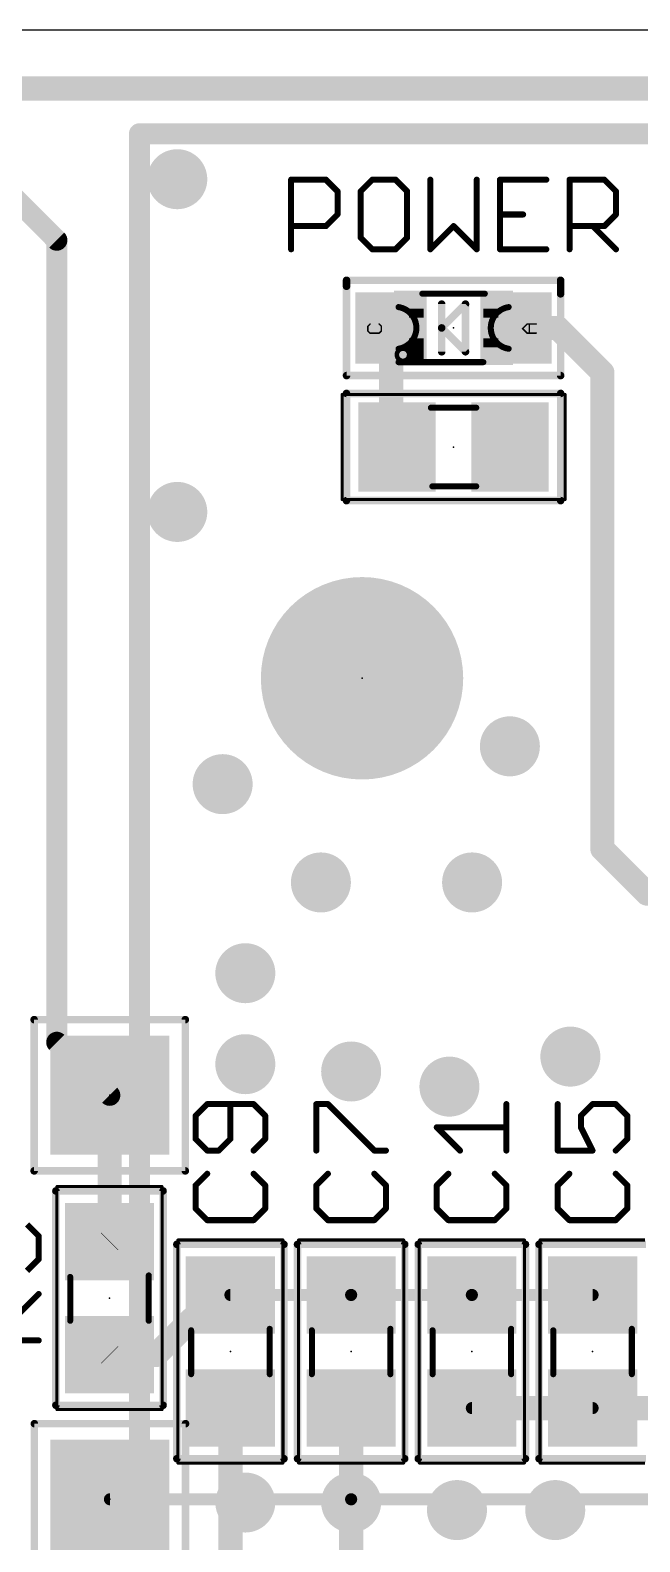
# Model space of a CAD drawing. Extents: x -60 to 60, y 0 to 50.
# Drawn here: x 7.89 to 18.13, y 24.61 to 50 of the extents above; entities that cross this region are included whole.
import ezdxf

# ---------------------------------------------------------------- set-up
doc = ezdxf.new("R2010")
doc.units = 0
for name, color, linetype in [('1', 12, 'CONTINUOUS'), ('16', 132, 'CONTINUOUS'), ('18', 110, 'CONTINUOUS'), ('20', 53, 'CONTINUOUS'), ('21', 53, 'CONTINUOUS'), ('23', 53, 'CONTINUOUS'), ('39', 12, 'CONTINUOUS'), ('41', 12, 'CONTINUOUS'), ('51', 253, 'CONTINUOUS')]:
    doc.layers.add(name, color=color, linetype=linetype)

# ---------------------------------------------------------------- blocks, each defined once
blk = doc.blocks.new('RECT')
blk.add_solid([(-0.5, -0.5), (0.5, -0.5), (-0.5, 0.5), (0.5, 0.5)])
blk = doc.blocks.new('PIE')
at = {"const_width": 0.5}
blk.add_lwpolyline([(0, -0.25, 1), (0, 0.25, 1), (0, -0.25)], format="xyb", dxfattribs=at)
blk = doc.blocks.new('ROUNDV')
at = {"const_width": 0.5}
blk.add_lwpolyline([(0, -0.25, 1), (0, 0.25, 1), (0, -0.25)], format="xyb", dxfattribs=at)

msp = doc.modelspace()

# ---------------------------------------------------------------- linework, layer by layer
at = {"layer": '1'}
for points, const_width in [([(6.548, 48.26), (8.334, 46.474)], 0.3556), ([(9.723, 48.26), (19.756, 48.26)], 0.3556), ([(9.723, 2.54), (9.723, 48.26)], 0.3556), ([(8.334, 46.474), (8.334, 33.002)], 0.3556), ([(13.95, 43), (13.95, 45)], 0.4064), ([(16.75, 45), (16.05, 45)], 0.4064), ([(17.5, 44.25), (16.75, 45)], 0.4064), ([(17.5, 36.25), (17.5, 44.25)], 0.4064), ([(14.05, 43), (13.95, 43)], 0.4064), ([(18.25, 35.5), (17.5, 36.25)], 0.4064), ([(22.25, 35.5), (18.25, 35.5)], 0.4064), ([(8.334, 33.002), (9.223, 32.113)], 0.3556), ([(9.223, 32.113), (9.223, 29.66)], 0.4064), ([(9.223, 29.66), (9.219, 29.656)], 0.4064), ([(11.198, 28.356), (11.251, 28.759)], 0.4064), ([(11.251, 28.759), (13.279, 28.759)], 0.2032), ([(13.279, 28.759), (15.307, 28.759)], 0.2032), ([(15.307, 28.759), (17.335, 28.759)], 0.2032), ([(10, 27.75), (10.606, 28.356)], 0.4064), ([(10.606, 28.356), (11.198, 28.356)], 0.4064), ([(9.219, 27.756), (9.225, 27.75)], 0.4064), ([(9.225, 27.75), (10, 27.75)], 0.4064), ([(11.251, 23.56), (11.251, 26.859)], 0.4064), ([(13.279, 25.327), (13.279, 26.859)], 0.4064), ([(15.307, 26.859), (19.24, 26.859)], 0.4064), ([(15.307, 26.859), (17.335, 26.859)], 0.2032), ([(9.227, 25.327), (13.279, 25.327)], 0.2032), ([(13.279, 25.327), (13.279, 23.56)], 0.4064), ([(13.279, 25.327), (21.534, 25.327)], 0.2032)]:
    msp.add_lwpolyline(points, dxfattribs=dict(at, const_width=const_width))
for points, const_width in [([(9.723, 48.3489, 1), (9.723, 48.1711)], 0.1778), ([(9.8119, 48.26, 1), (9.6341, 48.26)], 0.1778), ([(8.4229, 46.474, 1), (8.2451, 46.474)], 0.1778), ([(8.2711, 46.4111, 1), (8.3969, 46.5369)], 0.1778), ([(14.0516, 45, 1), (13.8484, 45)], 0.2032), ([(16.05, 45.1016, 1), (16.05, 44.8984)], 0.2032), ([(16.8218, 45.0718, 1), (16.6782, 44.9282)], 0.2032), ([(16.75, 44.8984, 1), (16.75, 45.1016)], 0.2032), ([(17.6016, 44.25, 1), (17.3984, 44.25)], 0.2032), ([(17.4282, 44.1782, 1), (17.5718, 44.3218)], 0.2032), ([(13.95, 43.1016, 1), (13.95, 42.8984)], 0.2032), ([(14.05, 42.8984, 1), (14.05, 43.1016)], 0.2032), ([(13.8484, 43, 1), (14.0516, 43)], 0.2032), ([(17.3984, 36.25, 1), (17.6016, 36.25)], 0.2032), ([(17.5718, 36.3218, 1), (17.4282, 36.1782)], 0.2032), ([(18.25, 35.6016, 1), (18.25, 35.3984)], 0.2032), ([(18.1782, 35.4282, 1), (18.3218, 35.5718)], 0.2032), ([(8.3969, 33.0649, 1), (8.2711, 32.9391)], 0.1778), ([(8.2451, 33.002, 1), (8.4229, 33.002)], 0.1778), ([(9.3246, 32.113, 1), (9.1214, 32.113)], 0.2032), ([(9.1601, 32.0501, 1), (9.2859, 32.1759)], 0.1778), ([(9.1472, 29.7278, 1), (9.2908, 29.5842)], 0.2032), ([(9.1214, 29.66, 1), (9.3246, 29.66)], 0.2032), ([(9.2948, 29.5882, 1), (9.1512, 29.7318)], 0.2032), ([(11.3517, 28.7458, 1), (11.1503, 28.7722)], 0.2032), ([(11.251, 28.8098, 1), (11.251, 28.7082)], 0.1016), ([(13.279, 28.8098, 1), (13.279, 28.7082)], 0.1016), ([(13.279, 28.7082, 1), (13.279, 28.8098)], 0.1016), ([(15.307, 28.8098, 1), (15.307, 28.7082)], 0.1016), ([(15.307, 28.7082, 1), (15.307, 28.8098)], 0.1016), ([(17.335, 28.7082, 1), (17.335, 28.8098)], 0.1016), ([(10.606, 28.4576, 1), (10.606, 28.2544)], 0.2032), ([(10.6778, 28.2842, 1), (10.5342, 28.4278)], 0.2032), ([(11.0973, 28.3692, 1), (11.2987, 28.3428)], 0.2032), ([(11.198, 28.2544, 1), (11.198, 28.4576)], 0.2032), ([(9.2908, 27.8278, 1), (9.1472, 27.6842)], 0.2032), ([(9.225, 27.8516, 1), (9.225, 27.6484)], 0.2032), ([(10, 27.6484, 1), (10, 27.8516)], 0.2032), ([(9.1532, 27.6782, 1), (9.2968, 27.8218)], 0.2032), ([(9.9282, 27.8218, 1), (10.0718, 27.6782)], 0.2032), ([(11.3526, 26.859, 1), (11.1494, 26.859)], 0.2032), ([(13.3806, 26.859, 1), (13.1774, 26.859)], 0.2032), ([(15.307, 26.9606, 1), (15.307, 26.7574)], 0.2032), ([(15.307, 26.9098, 1), (15.307, 26.8082)], 0.1016), ([(17.335, 26.8082, 1), (17.335, 26.9098)], 0.1016), ([(9.227, 25.3778, 1), (9.227, 25.2762)], 0.1016), ([(13.3806, 25.327, 1), (13.1774, 25.327)], 0.2032), ([(13.1774, 25.327, 1), (13.3806, 25.327)], 0.2032), ([(13.279, 25.3778, 1), (13.279, 25.2762)], 0.1016), ([(13.279, 25.2762, 1), (13.279, 25.3778)], 0.1016)]:
    msp.add_lwpolyline(points, format="xyb", dxfattribs=dict(at, const_width=const_width))
at = {"layer": '16', "const_width": 0.4064}
msp.add_lwpolyline([(58.618, 49.022), (-50.094, 49.022)], dxfattribs=at)
at = {"layer": '20'}
msp.add_line((57, 50), (-57, 50), dxfattribs=at)
at = {"layer": '21'}
for points, const_width in [([(12.2708, 46.3208), (12.2708, 47.4902)], 0.1016), ([(12.2708, 47.4902), (12.8555, 47.4902)], 0.1016), ([(12.8555, 47.4902), (13.0504, 47.2953)], 0.1016), ([(13.6351, 47.4902), (13.4402, 47.2953)], 0.1016), ([(14.0249, 47.4902), (13.6351, 47.4902)], 0.1016), ([(14.2198, 47.2953), (14.0249, 47.4902)], 0.1016), ([(14.6096, 47.4902), (14.6096, 46.3208)], 0.1016), ([(15.3892, 46.3208), (15.3892, 47.4902)], 0.1016), ([(16.5586, 47.4902), (15.779, 47.4902)], 0.1016), ([(15.779, 47.4902), (15.779, 46.3208)], 0.1016), ([(16.9484, 46.3208), (16.9484, 47.4902)], 0.1016), ([(16.9484, 47.4902), (17.5331, 47.4902)], 0.1016), ([(17.5331, 47.4902), (17.728, 47.2953)], 0.1016), ([(13.0504, 47.2953), (13.0504, 46.9055)], 0.1016), ([(13.4402, 47.2953), (13.4402, 46.5157)], 0.1016), ([(14.2198, 46.5157), (14.2198, 47.2953)], 0.1016), ([(17.728, 47.2953), (17.728, 46.9055)], 0.1016), ([(12.8555, 46.7106), (12.2708, 46.7106)], 0.1016), ([(13.0504, 46.9055), (12.8555, 46.7106)], 0.1016), ([(14.6096, 46.3208), (14.9994, 46.7106)], 0.1016), ([(14.9994, 46.7106), (15.3892, 46.3208)], 0.1016), ([(15.779, 46.9055), (16.1688, 46.9055)], 0.1016), ([(17.5331, 46.7106), (16.9484, 46.7106)], 0.1016), ([(17.3382, 46.7106), (17.728, 46.3208)], 0.1016), ([(17.728, 46.9055), (17.5331, 46.7106)], 0.1016), ([(13.4402, 46.5157), (13.6351, 46.3208)], 0.1016), ([(14.0249, 46.3208), (14.2198, 46.5157)], 0.1016), ([(13.6351, 46.3208), (14.0249, 46.3208)], 0.1016), ([(15.779, 46.3208), (16.5586, 46.3208)], 0.1016), ([(13.2015, 45.7), (13.2015, 45.8)], 0.127), ([(13.2015, 45.8), (16.7985, 45.8)], 0.127), ([(13.2015, 44.2), (13.2015, 45.697)], 0.127), ([(16.7985, 45.8), (16.7985, 45.573)], 0.127), ([(16.7985, 45.697), (16.7985, 45.573)], 0.127), ([(14.8, 45), (14.8, 45.4)], 0.127), ([(15.2, 45.4), (14.8, 45)], 0.127), ([(15.2, 44.6), (15.2, 45.4)], 0.127), ([(16.7985, 45.573), (16.7985, 44.2)], 0.127), ([(14.8, 44.6), (14.8, 45)], 0.127), ([(14.8, 45), (15.2, 44.6)], 0.127), ([(16.7985, 44.2), (13.2015, 44.2)], 0.127), ([(13.2, 42.1), (13.2, 43.9)], 0.127), ([(13.2, 43.9), (16.8, 43.9)], 0.127), ([(16.8, 43.9), (16.8, 42.1)], 0.127), ([(16.8, 42.1), (13.2, 42.1)], 0.127), ([(7.953, 33.383), (10.493, 33.383)], 0.127), ([(7.953, 30.843), (7.953, 33.383)], 0.127), ([(10.493, 33.383), (10.493, 30.843)], 0.127), ([(10.8607, 31.9638), (10.6658, 31.7689)], 0.1016), ([(11.6403, 31.9638), (10.8607, 31.9638)], 0.1016), ([(11.2505, 31.3791), (11.2505, 31.9638)], 0.1016), ([(11.8352, 31.7689), (11.6403, 31.9638)], 0.1016), ([(12.6938, 31.1842), (12.6938, 31.9638)], 0.1016), ([(12.6938, 31.9638), (12.8887, 31.9638)], 0.1016), ([(12.8887, 31.9638), (13.6683, 31.1842)], 0.1016), ([(15.8872, 31.1842), (15.8872, 31.9638)], 0.1016), ([(16.7498, 31.9638), (16.7498, 31.1842)], 0.1016), ([(17.1396, 31.7689), (17.3345, 31.9638)], 0.1016), ([(17.3345, 31.9638), (17.7243, 31.9638)], 0.1016), ([(17.7243, 31.9638), (17.9192, 31.7689)], 0.1016), ([(10.6658, 31.7689), (10.6658, 31.3791)], 0.1016), ([(11.8352, 31.3791), (11.8352, 31.7689)], 0.1016), ([(17.1396, 31.574), (17.1396, 31.7689)], 0.1016), ([(17.9192, 31.7689), (17.9192, 31.3791)], 0.1016), ([(15.1076, 31.1842), (14.7178, 31.574)], 0.1016), ([(14.7178, 31.574), (15.8872, 31.574)], 0.1016), ([(17.3345, 31.1842), (17.1396, 31.574)], 0.1016), ([(10.6658, 31.3791), (10.8607, 31.1842)], 0.1016), ([(10.8607, 31.1842), (11.0556, 31.1842)], 0.1016), ([(11.0556, 31.1842), (11.2505, 31.3791)], 0.1016), ([(11.6403, 31.1842), (11.8352, 31.3791)], 0.1016), ([(13.6683, 31.1842), (13.8632, 31.1842)], 0.1016), ([(16.7498, 31.1842), (17.3345, 31.1842)], 0.1016), ([(17.9192, 31.3791), (17.7243, 31.1842)], 0.1016), ([(10.493, 30.843), (7.953, 30.843)], 0.127), ([(10.8607, 30.7944), (10.6658, 30.5995)], 0.1016), ([(11.8352, 30.5995), (11.6403, 30.7944)], 0.1016), ([(12.8887, 30.7944), (12.6938, 30.5995)], 0.1016), ([(13.8632, 30.5995), (13.6683, 30.7944)], 0.1016), ([(14.9127, 30.7944), (14.7178, 30.5995)], 0.1016), ([(15.8872, 30.5995), (15.6923, 30.7944)], 0.1016), ([(16.9447, 30.7944), (16.7498, 30.5995)], 0.1016), ([(17.9192, 30.5995), (17.7243, 30.7944)], 0.1016), ([(8.319, 26.906), (8.319, 30.506)], 0.127), ([(8.319, 30.506), (10.119, 30.506)], 0.127), ([(10.119, 30.506), (10.119, 26.906)], 0.127), ([(10.6658, 30.5995), (10.6658, 30.2097)], 0.1016), ([(11.8352, 30.2097), (11.8352, 30.5995)], 0.1016), ([(12.6938, 30.5995), (12.6938, 30.2097)], 0.1016), ([(13.8632, 30.2097), (13.8632, 30.5995)], 0.1016), ([(14.7178, 30.5995), (14.7178, 30.2097)], 0.1016), ([(15.8872, 30.2097), (15.8872, 30.5995)], 0.1016), ([(16.7498, 30.5995), (16.7498, 30.2097)], 0.1016), ([(17.9192, 30.2097), (17.9192, 30.5995)], 0.1016), ([(10.6658, 30.2097), (10.8607, 30.0148)], 0.1016), ([(11.6403, 30.0148), (11.8352, 30.2097)], 0.1016), ([(12.6938, 30.2097), (12.8887, 30.0148)], 0.1016), ([(13.6683, 30.0148), (13.8632, 30.2097)], 0.1016), ([(14.7178, 30.2097), (14.9127, 30.0148)], 0.1016), ([(15.6923, 30.0148), (15.8872, 30.2097)], 0.1016), ([(16.7498, 30.2097), (16.9447, 30.0148)], 0.1016), ([(17.7243, 30.0148), (17.9192, 30.2097)], 0.1016), ([(7.8343, 29.9438), (8.0292, 29.7489)], 0.1016), ([(10.8607, 30.0148), (11.6403, 30.0148)], 0.1016), ([(12.8887, 30.0148), (13.6683, 30.0148)], 0.1016), ([(14.9127, 30.0148), (15.6923, 30.0148)], 0.1016), ([(16.9447, 30.0148), (17.7243, 30.0148)], 0.1016), ([(8.0292, 29.7489), (8.0292, 29.3591)], 0.1016), ([(10.351, 26.009), (10.351, 29.609)], 0.127), ([(10.351, 29.609), (12.151, 29.609)], 0.127), ([(12.151, 29.609), (12.151, 26.009)], 0.127), ([(12.379, 26.009), (12.379, 29.609)], 0.127), ([(12.379, 29.609), (14.179, 29.609)], 0.127), ([(14.179, 29.609), (14.179, 26.009)], 0.127), ([(14.407, 26.009), (14.407, 29.609)], 0.127), ([(14.407, 29.609), (16.207, 29.609)], 0.127), ([(16.207, 29.609), (16.207, 26.009)], 0.127), ([(16.435, 26.009), (16.435, 29.609)], 0.127), ([(16.435, 29.609), (18.235, 29.609)], 0.127), ([(8.0292, 29.3591), (7.8343, 29.1642)], 0.1016), ([(7.6394, 28.3846), (8.0292, 28.7744)], 0.1016), ([(8.0292, 27.9948), (6.8598, 27.9948)], 0.1016), ([(10.119, 26.906), (8.319, 26.906)], 0.127), ([(7.957, 26.597), (10.497, 26.597)], 0.127), ([(7.957, 24.057), (7.957, 26.597)], 0.127), ([(10.497, 26.597), (10.497, 24.057)], 0.127), ([(12.151, 26.009), (10.351, 26.009)], 0.127), ([(14.179, 26.009), (12.379, 26.009)], 0.127), ([(16.207, 26.009), (14.407, 26.009)], 0.127), ([(18.235, 26.009), (16.435, 26.009)], 0.127)]:
    msp.add_lwpolyline(points, dxfattribs=dict(at, const_width=const_width))
for points, const_width in [([(12.2962, 47.4902, 1), (12.2454, 47.4902)], 0.0508), ([(12.2708, 47.5156, 1), (12.2708, 47.4648)], 0.0508), ([(12.8735, 47.5082, 1), (12.8375, 47.4722)], 0.0508), ([(12.8555, 47.4648, 1), (12.8555, 47.5156)], 0.0508), ([(13.6351, 47.5156, 1), (13.6351, 47.4648)], 0.0508), ([(13.6531, 47.4722, 1), (13.6171, 47.5082)], 0.0508), ([(14.0429, 47.5082, 1), (14.0069, 47.4722)], 0.0508), ([(14.0249, 47.4648, 1), (14.0249, 47.5156)], 0.0508), ([(14.635, 47.4902, 1), (14.5842, 47.4902)], 0.0508), ([(15.4146, 47.4902, 1), (15.3638, 47.4902)], 0.0508), ([(15.779, 47.5156, 1), (15.779, 47.4648)], 0.0508), ([(15.8044, 47.4902, 1), (15.7536, 47.4902)], 0.0508), ([(16.5586, 47.4648, 1), (16.5586, 47.5156)], 0.0508), ([(16.9738, 47.4902, 1), (16.923, 47.4902)], 0.0508), ([(16.9484, 47.5156, 1), (16.9484, 47.4648)], 0.0508), ([(17.551, 47.5082, 1), (17.5151, 47.4722)], 0.0508), ([(17.5331, 47.4648, 1), (17.5331, 47.5156)], 0.0508), ([(13.0758, 47.2953, 1), (13.025, 47.2953)], 0.0508), ([(13.0324, 47.2773, 1), (13.0684, 47.3133)], 0.0508), ([(13.4222, 47.3133, 1), (13.4582, 47.2773)], 0.0508), ([(13.4656, 47.2953, 1), (13.4148, 47.2953)], 0.0508), ([(14.2452, 47.2953, 1), (14.1944, 47.2953)], 0.0508), ([(14.2018, 47.2773, 1), (14.2378, 47.3133)], 0.0508), ([(17.7534, 47.2953, 1), (17.7026, 47.2953)], 0.0508), ([(17.71, 47.2773, 1), (17.7459, 47.3133)], 0.0508), ([(12.2708, 46.736, 1), (12.2708, 46.6852)], 0.0508), ([(12.8375, 46.7286, 1), (12.8735, 46.6926)], 0.0508), ([(12.8555, 46.6852, 1), (12.8555, 46.736)], 0.0508), ([(13.025, 46.9055, 1), (13.0758, 46.9055)], 0.0508), ([(13.0684, 46.8875, 1), (13.0324, 46.9235)], 0.0508), ([(15.0174, 46.7286, 1), (14.9814, 46.6926)], 0.0508), ([(15.0174, 46.6926, 1), (14.9814, 46.7286)], 0.0508), ([(15.779, 46.9309, 1), (15.779, 46.8801)], 0.0508), ([(16.1688, 46.8801, 1), (16.1688, 46.9309)], 0.0508), ([(16.9484, 46.736, 1), (16.9484, 46.6852)], 0.0508), ([(17.3561, 46.7286, 1), (17.3202, 46.6926)], 0.0508), ([(17.5151, 46.7286, 1), (17.551, 46.6926)], 0.0508), ([(17.5331, 46.6852, 1), (17.5331, 46.736)], 0.0508), ([(17.7026, 46.9055, 1), (17.7534, 46.9055)], 0.0508), ([(17.7459, 46.8875, 1), (17.71, 46.9235)], 0.0508), ([(13.4582, 46.5337, 1), (13.4222, 46.4977)], 0.0508), ([(13.4148, 46.5157, 1), (13.4656, 46.5157)], 0.0508), ([(14.1944, 46.5157, 1), (14.2452, 46.5157)], 0.0508), ([(14.2378, 46.4977, 1), (14.2018, 46.5337)], 0.0508), ([(12.2454, 46.3208, 1), (12.2962, 46.3208)], 0.0508), ([(13.6351, 46.3462, 1), (13.6351, 46.2954)], 0.0508), ([(13.6171, 46.3028, 1), (13.6531, 46.3388)], 0.0508), ([(14.0069, 46.3388, 1), (14.0429, 46.3028)], 0.0508), ([(14.0249, 46.2954, 1), (14.0249, 46.3462)], 0.0508), ([(14.5916, 46.3388, 1), (14.6276, 46.3028)], 0.0508), ([(14.5842, 46.3208, 1), (14.635, 46.3208)], 0.0508), ([(15.3638, 46.3208, 1), (15.4146, 46.3208)], 0.0508), ([(15.3712, 46.3028, 1), (15.4072, 46.3388)], 0.0508), ([(15.779, 46.3462, 1), (15.779, 46.2954)], 0.0508), ([(15.7536, 46.3208, 1), (15.8044, 46.3208)], 0.0508), ([(16.5586, 46.2954, 1), (16.5586, 46.3462)], 0.0508), ([(16.923, 46.3208, 1), (16.9738, 46.3208)], 0.0508), ([(17.71, 46.3028, 1), (17.7459, 46.3388)], 0.0508), ([(13.2015, 45.8318, 1), (13.2015, 45.7683)], 0.0635), ([(13.2333, 45.8, 1), (13.1698, 45.8)], 0.0635), ([(13.2333, 45.697, 1), (13.1698, 45.697)], 0.0635), ([(13.1698, 45.7, 1), (13.2333, 45.7)], 0.0635), ([(16.8302, 45.8, 1), (16.7668, 45.8)], 0.0635), ([(16.8302, 45.697, 1), (16.7668, 45.697)], 0.0635), ([(16.7985, 45.7683, 1), (16.7985, 45.8318)], 0.0635), ([(14.8318, 45.4, 1), (14.7683, 45.4)], 0.0635), ([(15.2318, 45.4, 1), (15.1683, 45.4)], 0.0635), ([(15.2225, 45.3775, 1), (15.1775, 45.4225)], 0.0635), ([(16.8302, 45.573, 1), (16.7668, 45.573)], 0.0635), ([(16.7668, 45.573, 1), (16.8302, 45.573)], 0.0635), ([(16.7668, 45.573, 1), (16.8302, 45.573)], 0.0635), ([(14.8225, 45.0225, 1), (14.7775, 44.9775)], 0.0635), ([(14.7775, 45.0225, 1), (14.8225, 44.9775)], 0.0635), ([(14.8318, 45, 1), (14.7683, 45)], 0.0635), ([(14.7683, 45, 1), (14.8318, 45)], 0.0635), ([(14.7683, 44.6, 1), (14.8318, 44.6)], 0.0635), ([(15.1683, 44.6, 1), (15.2318, 44.6)], 0.0635), ([(15.1775, 44.5775, 1), (15.2225, 44.6225)], 0.0635), ([(13.2015, 44.2318, 1), (13.2015, 44.1683)], 0.0635), ([(13.1698, 44.2, 1), (13.2333, 44.2)], 0.0635), ([(16.7668, 44.2, 1), (16.8302, 44.2)], 0.0635), ([(16.7985, 44.1683, 1), (16.7985, 44.2318)], 0.0635), ([(13.2, 43.9318, 1), (13.2, 43.8682)], 0.0635), ([(13.2318, 43.9, 1), (13.1683, 43.9)], 0.0635), ([(16.8317, 43.9, 1), (16.7683, 43.9)], 0.0635), ([(16.8, 43.8682, 1), (16.8, 43.9318)], 0.0635), ([(13.2, 42.1318, 1), (13.2, 42.0682)], 0.0635), ([(16.8, 42.0682, 1), (16.8, 42.1318)], 0.0635), ([(13.1683, 42.1, 1), (13.2318, 42.1)], 0.0635), ([(16.7683, 42.1, 1), (16.8317, 42.1)], 0.0635), ([(7.953, 33.4148, 1), (7.953, 33.3513)], 0.0635), ([(7.9848, 33.383, 1), (7.9213, 33.383)], 0.0635), ([(10.5248, 33.383, 1), (10.4612, 33.383)], 0.0635), ([(10.493, 33.3513, 1), (10.493, 33.4148)], 0.0635), ([(10.8607, 31.9892, 1), (10.8607, 31.9384)], 0.0508), ([(10.8787, 31.9458, 1), (10.8427, 31.9818)], 0.0508), ([(11.2759, 31.9638, 1), (11.2251, 31.9638)], 0.0508), ([(11.6583, 31.9818, 1), (11.6223, 31.9458)], 0.0508), ([(11.6403, 31.9384, 1), (11.6403, 31.9892)], 0.0508), ([(12.7192, 31.9638, 1), (12.6684, 31.9638)], 0.0508), ([(12.6938, 31.9892, 1), (12.6938, 31.9384)], 0.0508), ([(12.9067, 31.9818, 1), (12.8707, 31.9458)], 0.0508), ([(12.8887, 31.9384, 1), (12.8887, 31.9892)], 0.0508), ([(15.9126, 31.9638, 1), (15.8618, 31.9638)], 0.0508), ([(16.7752, 31.9638, 1), (16.7244, 31.9638)], 0.0508), ([(17.3345, 31.9892, 1), (17.3345, 31.9384)], 0.0508), ([(17.3525, 31.9458, 1), (17.3165, 31.9818)], 0.0508), ([(17.7423, 31.9818, 1), (17.7063, 31.9458)], 0.0508), ([(17.7243, 31.9384, 1), (17.7243, 31.9892)], 0.0508), ([(10.6478, 31.7869, 1), (10.6838, 31.7509)], 0.0508), ([(10.6912, 31.7689, 1), (10.6404, 31.7689)], 0.0508), ([(11.8606, 31.7689, 1), (11.8098, 31.7689)], 0.0508), ([(11.8172, 31.7509, 1), (11.8532, 31.7869)], 0.0508), ([(17.1216, 31.7869, 1), (17.1576, 31.7509)], 0.0508), ([(17.165, 31.7689, 1), (17.1142, 31.7689)], 0.0508), ([(17.9446, 31.7689, 1), (17.8938, 31.7689)], 0.0508), ([(17.9012, 31.7509, 1), (17.9372, 31.7869)], 0.0508), ([(14.7358, 31.592, 1), (14.6998, 31.556)], 0.0508), ([(14.7178, 31.5994, 1), (14.7178, 31.5486)], 0.0508), ([(15.8872, 31.5486, 1), (15.8872, 31.5994)], 0.0508), ([(17.1623, 31.5854, 1), (17.1169, 31.5626)], 0.0508), ([(17.1142, 31.574, 1), (17.165, 31.574)], 0.0508), ([(10.6838, 31.3971, 1), (10.6478, 31.3611)], 0.0508), ([(10.6404, 31.3791, 1), (10.6912, 31.3791)], 0.0508), ([(10.8607, 31.2096, 1), (10.8607, 31.1588)], 0.0508), ([(10.8427, 31.1662, 1), (10.8787, 31.2022)], 0.0508), ([(11.0376, 31.2022, 1), (11.0736, 31.1662)], 0.0508), ([(11.0556, 31.1588, 1), (11.0556, 31.2096)], 0.0508), ([(11.2251, 31.3791, 1), (11.2759, 31.3791)], 0.0508), ([(11.2685, 31.3611, 1), (11.2325, 31.3971)], 0.0508), ([(11.6223, 31.2022, 1), (11.6583, 31.1662)], 0.0508), ([(11.8098, 31.3791, 1), (11.8606, 31.3791)], 0.0508), ([(11.8532, 31.3611, 1), (11.8172, 31.3971)], 0.0508), ([(13.6683, 31.2096, 1), (13.6683, 31.1588)], 0.0508), ([(13.6503, 31.1662, 1), (13.6863, 31.2022)], 0.0508), ([(13.8632, 31.1588, 1), (13.8632, 31.2096)], 0.0508), ([(15.0896, 31.1662, 1), (15.1256, 31.2022)], 0.0508), ([(16.7498, 31.2096, 1), (16.7498, 31.1588)], 0.0508), ([(17.3345, 31.1588, 1), (17.3345, 31.2096)], 0.0508), ([(17.7063, 31.2022, 1), (17.7423, 31.1662)], 0.0508), ([(17.8938, 31.3791, 1), (17.9446, 31.3791)], 0.0508), ([(17.9372, 31.3611, 1), (17.9012, 31.3971)], 0.0508), ([(12.6684, 31.1842, 1), (12.7192, 31.1842)], 0.0508), ([(15.8618, 31.1842, 1), (15.9126, 31.1842)], 0.0508), ([(16.7244, 31.1842, 1), (16.7752, 31.1842)], 0.0508), ([(17.3118, 31.1728, 1), (17.3572, 31.1956)], 0.0508), ([(7.953, 30.8747, 1), (7.953, 30.8113)], 0.0635), ([(7.9213, 30.843, 1), (7.9848, 30.843)], 0.0635), ([(10.4612, 30.843, 1), (10.5248, 30.843)], 0.0635), ([(10.493, 30.8113, 1), (10.493, 30.8747)], 0.0635), ([(10.8787, 30.7764, 1), (10.8427, 30.8124)], 0.0508), ([(11.6583, 30.8124, 1), (11.6223, 30.7764)], 0.0508), ([(12.9067, 30.7764, 1), (12.8707, 30.8124)], 0.0508), ([(13.6863, 30.8124, 1), (13.6503, 30.7764)], 0.0508), ([(14.9307, 30.7764, 1), (14.8947, 30.8124)], 0.0508), ([(15.7103, 30.8124, 1), (15.6743, 30.7764)], 0.0508), ([(16.9627, 30.7764, 1), (16.9267, 30.8124)], 0.0508), ([(17.7423, 30.8124, 1), (17.7063, 30.7764)], 0.0508), ([(8.319, 30.5377, 1), (8.319, 30.4743)], 0.0635), ([(8.3508, 30.506, 1), (8.2873, 30.506)], 0.0635), ([(10.1508, 30.506, 1), (10.0872, 30.506)], 0.0635), ([(10.119, 30.4743, 1), (10.119, 30.5377)], 0.0635), ([(10.6478, 30.6175, 1), (10.6838, 30.5815)], 0.0508), ([(10.6912, 30.5995, 1), (10.6404, 30.5995)], 0.0508), ([(11.8606, 30.5995, 1), (11.8098, 30.5995)], 0.0508), ([(11.8172, 30.5815, 1), (11.8532, 30.6175)], 0.0508), ([(12.6758, 30.6175, 1), (12.7118, 30.5815)], 0.0508), ([(12.7192, 30.5995, 1), (12.6684, 30.5995)], 0.0508), ([(13.8886, 30.5995, 1), (13.8378, 30.5995)], 0.0508), ([(13.8452, 30.5815, 1), (13.8812, 30.6175)], 0.0508), ([(14.6998, 30.6175, 1), (14.7358, 30.5815)], 0.0508), ([(14.7432, 30.5995, 1), (14.6924, 30.5995)], 0.0508), ([(15.9126, 30.5995, 1), (15.8618, 30.5995)], 0.0508), ([(15.8692, 30.5815, 1), (15.9052, 30.6175)], 0.0508), ([(16.7318, 30.6175, 1), (16.7678, 30.5815)], 0.0508), ([(16.7752, 30.5995, 1), (16.7244, 30.5995)], 0.0508), ([(17.9446, 30.5995, 1), (17.8938, 30.5995)], 0.0508), ([(17.9012, 30.5815, 1), (17.9372, 30.6175)], 0.0508), ([(10.6838, 30.2277, 1), (10.6478, 30.1917)], 0.0508), ([(10.6404, 30.2097, 1), (10.6912, 30.2097)], 0.0508), ([(11.8098, 30.2097, 1), (11.8606, 30.2097)], 0.0508), ([(11.8532, 30.1917, 1), (11.8172, 30.2277)], 0.0508), ([(12.7118, 30.2277, 1), (12.6758, 30.1917)], 0.0508), ([(12.6684, 30.2097, 1), (12.7192, 30.2097)], 0.0508), ([(13.8378, 30.2097, 1), (13.8886, 30.2097)], 0.0508), ([(13.8812, 30.1917, 1), (13.8452, 30.2277)], 0.0508), ([(14.7358, 30.2277, 1), (14.6998, 30.1917)], 0.0508), ([(14.6924, 30.2097, 1), (14.7432, 30.2097)], 0.0508), ([(15.8618, 30.2097, 1), (15.9126, 30.2097)], 0.0508), ([(15.9052, 30.1917, 1), (15.8692, 30.2277)], 0.0508), ([(16.7678, 30.2277, 1), (16.7318, 30.1917)], 0.0508), ([(16.7244, 30.2097, 1), (16.7752, 30.2097)], 0.0508), ([(17.8938, 30.2097, 1), (17.9446, 30.2097)], 0.0508), ([(17.9372, 30.1917, 1), (17.9012, 30.2277)], 0.0508), ([(10.8607, 30.0402, 1), (10.8607, 29.9894)], 0.0508), ([(10.8427, 29.9968, 1), (10.8787, 30.0328)], 0.0508), ([(11.6223, 30.0328, 1), (11.6583, 29.9968)], 0.0508), ([(11.6403, 29.9894, 1), (11.6403, 30.0402)], 0.0508), ([(12.8887, 30.0402, 1), (12.8887, 29.9894)], 0.0508), ([(12.8707, 29.9968, 1), (12.9067, 30.0328)], 0.0508), ([(13.6503, 30.0328, 1), (13.6863, 29.9968)], 0.0508), ([(13.6683, 29.9894, 1), (13.6683, 30.0402)], 0.0508), ([(14.9127, 30.0402, 1), (14.9127, 29.9894)], 0.0508), ([(14.8947, 29.9968, 1), (14.9307, 30.0328)], 0.0508), ([(15.6743, 30.0328, 1), (15.7103, 29.9968)], 0.0508), ([(15.6923, 29.9894, 1), (15.6923, 30.0402)], 0.0508), ([(16.9447, 30.0402, 1), (16.9447, 29.9894)], 0.0508), ([(16.9267, 29.9968, 1), (16.9627, 30.0328)], 0.0508), ([(17.7063, 30.0328, 1), (17.7423, 29.9968)], 0.0508), ([(17.7243, 29.9894, 1), (17.7243, 30.0402)], 0.0508), ([(8.0546, 29.7489, 1), (8.0038, 29.7489)], 0.0508), ([(8.0112, 29.7309, 1), (8.0472, 29.7669)], 0.0508), ([(10.351, 29.6408, 1), (10.351, 29.5773)], 0.0635), ([(10.3828, 29.609, 1), (10.3193, 29.609)], 0.0635), ([(12.1828, 29.609, 1), (12.1192, 29.609)], 0.0635), ([(12.151, 29.5773, 1), (12.151, 29.6408)], 0.0635), ([(12.4108, 29.609, 1), (12.3473, 29.609)], 0.0635), ([(12.379, 29.6408, 1), (12.379, 29.5773)], 0.0635), ([(14.2108, 29.609, 1), (14.1472, 29.609)], 0.0635), ([(14.179, 29.5773, 1), (14.179, 29.6408)], 0.0635), ([(14.4388, 29.609, 1), (14.3752, 29.609)], 0.0635), ([(14.407, 29.6408, 1), (14.407, 29.5773)], 0.0635), ([(16.2387, 29.609, 1), (16.1753, 29.609)], 0.0635), ([(16.207, 29.5773, 1), (16.207, 29.6408)], 0.0635), ([(16.435, 29.6408, 1), (16.435, 29.5773)], 0.0635), ([(16.4668, 29.609, 1), (16.4033, 29.609)], 0.0635), ([(8.0038, 29.3591, 1), (8.0546, 29.3591)], 0.0508), ([(8.0472, 29.3411, 1), (8.0112, 29.3771)], 0.0508), ([(8.0472, 28.7564, 1), (8.0112, 28.7924)], 0.0508), ([(8.0292, 27.9694, 1), (8.0292, 28.0202)], 0.0508), ([(8.319, 26.9378, 1), (8.319, 26.8743)], 0.0635), ([(8.2873, 26.906, 1), (8.3508, 26.906)], 0.0635), ([(10.0872, 26.906, 1), (10.1508, 26.906)], 0.0635), ([(10.119, 26.8743, 1), (10.119, 26.9378)], 0.0635), ([(7.957, 26.6288, 1), (7.957, 26.5653)], 0.0635), ([(7.9888, 26.597, 1), (7.9253, 26.597)], 0.0635), ([(10.5288, 26.597, 1), (10.4652, 26.597)], 0.0635), ([(10.497, 26.5653, 1), (10.497, 26.6288)], 0.0635), ([(10.351, 26.0407, 1), (10.351, 25.9773)], 0.0635), ([(10.3193, 26.009, 1), (10.3828, 26.009)], 0.0635), ([(12.1192, 26.009, 1), (12.1828, 26.009)], 0.0635), ([(12.151, 25.9773, 1), (12.151, 26.0407)], 0.0635), ([(12.379, 26.0407, 1), (12.379, 25.9773)], 0.0635), ([(12.3473, 26.009, 1), (12.4108, 26.009)], 0.0635), ([(14.1472, 26.009, 1), (14.2108, 26.009)], 0.0635), ([(14.179, 25.9773, 1), (14.179, 26.0407)], 0.0635), ([(14.3752, 26.009, 1), (14.4388, 26.009)], 0.0635), ([(14.407, 26.0407, 1), (14.407, 25.9773)], 0.0635), ([(16.1753, 26.009, 1), (16.2387, 26.009)], 0.0635), ([(16.207, 25.9773, 1), (16.207, 26.0407)], 0.0635), ([(16.435, 26.0407, 1), (16.435, 25.9773)], 0.0635), ([(16.4033, 26.009, 1), (16.4668, 26.009)], 0.0635)]:
    msp.add_lwpolyline(points, format="xyb", dxfattribs=dict(at, const_width=const_width))
at = {"layer": '23'}
for p in [(15, 45), (15, 43), (13.462, 39.116), (9.223, 32.113), (9.219, 28.706), (11.251, 27.809), (13.279, 27.809), (15.307, 27.809), (17.335, 27.809), (9.227, 25.327)]:
    msp.add_point(p, dxfattribs=at)
at = {"layer": '39', "const_width": 0.0508}
for points in [[(13.127, 43.883), (16.873, 43.883)], [(13.127, 42.117), (13.127, 43.883)], [(16.873, 43.883), (16.873, 42.117)], [(16.873, 42.117), (13.127, 42.117)], [(8.336, 26.833), (8.336, 30.579)], [(8.336, 30.579), (10.102, 30.579)], [(10.102, 30.579), (10.102, 26.833)], [(10.368, 25.936), (10.368, 29.682)], [(10.368, 29.682), (12.134, 29.682)], [(12.134, 29.682), (12.134, 25.936)], [(12.396, 25.936), (12.396, 29.682)], [(12.396, 29.682), (14.162, 29.682)], [(14.162, 29.682), (14.162, 25.936)], [(14.424, 25.936), (14.424, 29.682)], [(14.424, 29.682), (16.19, 29.682)], [(16.19, 29.682), (16.19, 25.936)], [(16.452, 25.936), (16.452, 29.682)], [(16.452, 29.682), (18.218, 29.682)], [(10.102, 26.833), (8.336, 26.833)], [(12.134, 25.936), (10.368, 25.936)], [(14.162, 25.936), (12.396, 25.936)], [(16.19, 25.936), (14.424, 25.936)], [(18.218, 25.936), (16.452, 25.936)]]:
    msp.add_lwpolyline(points, dxfattribs=at)
at = {"layer": '39'}
for points, const_width in [([(13.127, 43.8957, 1), (13.127, 43.8703)], 0.0254), ([(13.1397, 43.883, 1), (13.1143, 43.883)], 0.0254), ([(16.8857, 43.883, 1), (16.8603, 43.883)], 0.0254), ([(16.873, 43.8703, 1), (16.873, 43.8957)], 0.0254), ([(13.127, 42.1297, 1), (13.127, 42.1043)], 0.0254), ([(16.873, 42.1043, 1), (16.873, 42.1297)], 0.0254), ([(13.1143, 42.117, 1), (13.1397, 42.117)], 0.0254), ([(16.8603, 42.117, 1), (16.8857, 42.117)], 0.0254), ([(13.462, 38.016, 1), (13.462, 40.216, 1), (13.462, 38.016)], 1.2), ([(8.3487, 30.579, 1), (8.3233, 30.579)], 0.0254), ([(8.336, 30.5917, 1), (8.336, 30.5663)], 0.0254), ([(10.1147, 30.579, 1), (10.0893, 30.579)], 0.0254), ([(10.102, 30.5663, 1), (10.102, 30.5917)], 0.0254), ([(10.3807, 29.682, 1), (10.3553, 29.682)], 0.0254), ([(10.368, 29.6947, 1), (10.368, 29.6693)], 0.0254), ([(12.1467, 29.682, 1), (12.1213, 29.682)], 0.0254), ([(12.134, 29.6693, 1), (12.134, 29.6947)], 0.0254), ([(12.4087, 29.682, 1), (12.3833, 29.682)], 0.0254), ([(12.396, 29.6947, 1), (12.396, 29.6693)], 0.0254), ([(14.1747, 29.682, 1), (14.1493, 29.682)], 0.0254), ([(14.162, 29.6693, 1), (14.162, 29.6947)], 0.0254), ([(14.4367, 29.682, 1), (14.4113, 29.682)], 0.0254), ([(14.424, 29.6947, 1), (14.424, 29.6693)], 0.0254), ([(16.2027, 29.682, 1), (16.1773, 29.682)], 0.0254), ([(16.19, 29.6693, 1), (16.19, 29.6947)], 0.0254), ([(16.4647, 29.682, 1), (16.4393, 29.682)], 0.0254), ([(16.452, 29.6947, 1), (16.452, 29.6693)], 0.0254), ([(8.336, 26.8457, 1), (8.336, 26.8203)], 0.0254), ([(8.3233, 26.833, 1), (8.3487, 26.833)], 0.0254), ([(10.0893, 26.833, 1), (10.1147, 26.833)], 0.0254), ([(10.102, 26.8203, 1), (10.102, 26.8457)], 0.0254), ([(10.368, 25.9487, 1), (10.368, 25.9233)], 0.0254), ([(10.3553, 25.936, 1), (10.3807, 25.936)], 0.0254), ([(12.1213, 25.936, 1), (12.1467, 25.936)], 0.0254), ([(12.134, 25.9233, 1), (12.134, 25.9487)], 0.0254), ([(12.396, 25.9487, 1), (12.396, 25.9233)], 0.0254), ([(12.3833, 25.936, 1), (12.4087, 25.936)], 0.0254), ([(14.1493, 25.936, 1), (14.1747, 25.936)], 0.0254), ([(14.162, 25.9233, 1), (14.162, 25.9487)], 0.0254), ([(14.424, 25.9487, 1), (14.424, 25.9233)], 0.0254), ([(14.4113, 25.936, 1), (14.4367, 25.936)], 0.0254), ([(16.1773, 25.936, 1), (16.2027, 25.936)], 0.0254), ([(16.19, 25.9233, 1), (16.19, 25.9487)], 0.0254), ([(16.452, 25.9487, 1), (16.452, 25.9233)], 0.0254), ([(16.4393, 25.936, 1), (16.4647, 25.936)], 0.0254)]:
    msp.add_lwpolyline(points, format="xyb", dxfattribs=dict(at, const_width=const_width))
at = {"layer": '41', "const_width": 1.2}
msp.add_lwpolyline([(13.462, 38.016, 1), (13.462, 40.216, 1), (13.462, 38.016)], format="xyb", dxfattribs=at)
at = {"layer": '51'}
for points, const_width in [([(14.475, 45.575), (15.525, 45.575)], 0.1016), ([(13.5966, 45.0652), (13.5585, 45.0271)], 0.0254), ([(13.5585, 45.0271), (13.5585, 44.9508)], 0.0254), ([(13.5585, 44.9508), (13.5966, 44.9127)], 0.0254), ([(13.7873, 45.0271), (13.7492, 45.0652)], 0.0254), ([(13.7492, 44.9127), (13.7873, 44.9508)], 0.0254), ([(13.7873, 44.9508), (13.7873, 45.0271)], 0.0254), ([(16.1585, 44.989), (16.2348, 45.0652)], 0.0254), ([(16.2348, 44.9127), (16.1585, 44.989)], 0.0254), ([(16.2348, 45.0652), (16.3873, 45.0652)], 0.0254), ([(16.2729, 44.9127), (16.2729, 45.0652)], 0.0254), ([(13.5966, 44.9127), (13.7492, 44.9127)], 0.0254), ([(16.3873, 44.9127), (16.2348, 44.9127)], 0.0254), ([(15.5, 44.425), (14.075, 44.425)], 0.1016), ([(14.619, 43.66), (15.381, 43.66)], 0.1016), ([(14.644, 42.34), (15.381, 42.34)], 0.1016), ([(8.559, 29.062), (8.559, 28.325)], 0.1016), ([(9.879, 29.087), (9.879, 28.325)], 0.1016), ([(10.591, 28.165), (10.591, 27.428)], 0.1016), ([(11.911, 28.19), (11.911, 27.428)], 0.1016), ([(12.619, 28.165), (12.619, 27.428)], 0.1016), ([(13.939, 28.19), (13.939, 27.428)], 0.1016), ([(14.647, 28.165), (14.647, 27.428)], 0.1016), ([(15.967, 28.19), (15.967, 27.428)], 0.1016), ([(16.675, 28.165), (16.675, 27.428)], 0.1016), ([(17.995, 28.19), (17.995, 27.428)], 0.1016)]:
    msp.add_lwpolyline(points, dxfattribs=dict(at, const_width=const_width))
for points, const_width in [([(14.475, 45.6004, 1), (14.475, 45.5496)], 0.0508), ([(15.525, 45.5496, 1), (15.525, 45.6004)], 0.0508), ([(14.075, 44.65, 0.8571), (14.075, 45.35)], 0.1016), ([(14.0789, 45.3751, 1), (14.0711, 45.3249)], 0.0508), ([(15.925, 45.35, 0.8571), (15.925, 44.65)], 0.1016), ([(15.9289, 45.3249, 1), (15.9211, 45.3751)], 0.0508), ([(13.5649, 45.0271, 1), (13.5522, 45.0271)], 0.0127), ([(13.554, 45.0316, 1), (13.563, 45.0226)], 0.0127), ([(13.563, 44.9553, 1), (13.554, 44.9463)], 0.0127), ([(13.5522, 44.9508, 1), (13.5649, 44.9508)], 0.0127), ([(13.6011, 45.0607, 1), (13.5921, 45.0697)], 0.0127), ([(13.7537, 45.0697, 1), (13.7447, 45.0607)], 0.0127), ([(13.7936, 45.0271, 1), (13.781, 45.0271)], 0.0127), ([(13.781, 44.9508, 1), (13.7936, 44.9508)], 0.0127), ([(13.7828, 45.0226, 1), (13.7918, 45.0316)], 0.0127), ([(13.7918, 44.9463, 1), (13.7828, 44.9553)], 0.0127), ([(16.163, 44.9935, 1), (16.154, 44.9845)], 0.0127), ([(16.154, 44.9935, 1), (16.163, 44.9845)], 0.0127), ([(16.2348, 45.0716, 1), (16.2348, 45.0589)], 0.0127), ([(16.2393, 45.0607, 1), (16.2303, 45.0697)], 0.0127), ([(16.2793, 45.0652, 1), (16.2666, 45.0652)], 0.0127), ([(16.3873, 45.0589, 1), (16.3873, 45.0716)], 0.0127), ([(13.5966, 44.919, 1), (13.5966, 44.9064)], 0.0127), ([(13.5921, 44.9082, 1), (13.6011, 44.9172)], 0.0127), ([(13.7447, 44.9172, 1), (13.7537, 44.9082)], 0.0127), ([(13.7492, 44.9064, 1), (13.7492, 44.919)], 0.0127), ([(14.15, 44.447, 1), (14.15, 44.653, 1), (14.15, 44.447)], 0.0762), ([(14.0711, 44.6751, 1), (14.0789, 44.6249)], 0.0508), ([(15.9211, 44.6249, 1), (15.9289, 44.6751)], 0.0508), ([(16.2348, 44.919, 1), (16.2348, 44.9064)], 0.0127), ([(16.2303, 44.9082, 1), (16.2393, 44.9172)], 0.0127), ([(16.2666, 44.9127, 1), (16.2793, 44.9127)], 0.0127), ([(16.3873, 44.9064, 1), (16.3873, 44.919)], 0.0127), ([(14.075, 44.4504, 1), (14.075, 44.3996)], 0.0508), ([(15.5, 44.3996, 1), (15.5, 44.4504)], 0.0508), ([(14.619, 43.6854, 1), (14.619, 43.6346)], 0.0508), ([(15.381, 43.6346, 1), (15.381, 43.6854)], 0.0508), ([(14.644, 42.3654, 1), (14.644, 42.3146)], 0.0508), ([(15.381, 42.3146, 1), (15.381, 42.3654)], 0.0508), ([(8.5844, 29.062, 1), (8.5336, 29.062)], 0.0508), ([(9.9044, 29.087, 1), (9.8536, 29.087)], 0.0508), ([(8.5336, 28.325, 1), (8.5844, 28.325)], 0.0508), ([(9.8536, 28.325, 1), (9.9044, 28.325)], 0.0508), ([(10.6164, 28.165, 1), (10.5656, 28.165)], 0.0508), ([(11.9364, 28.19, 1), (11.8856, 28.19)], 0.0508), ([(12.6444, 28.165, 1), (12.5936, 28.165)], 0.0508), ([(13.9644, 28.19, 1), (13.9136, 28.19)], 0.0508), ([(14.6724, 28.165, 1), (14.6216, 28.165)], 0.0508), ([(15.9924, 28.19, 1), (15.9416, 28.19)], 0.0508), ([(16.7004, 28.165, 1), (16.6496, 28.165)], 0.0508), ([(18.0204, 28.19, 1), (17.9696, 28.19)], 0.0508), ([(10.5656, 27.428, 1), (10.6164, 27.428)], 0.0508), ([(11.8856, 27.428, 1), (11.9364, 27.428)], 0.0508), ([(12.5936, 27.428, 1), (12.6444, 27.428)], 0.0508), ([(13.9136, 27.428, 1), (13.9644, 27.428)], 0.0508), ([(14.6216, 27.428, 1), (14.6724, 27.428)], 0.0508), ([(15.9416, 27.428, 1), (15.9924, 27.428)], 0.0508), ([(16.6496, 27.428, 1), (16.7004, 27.428)], 0.0508), ([(17.9696, 27.428, 1), (18.0204, 27.428)], 0.0508)]:
    msp.add_lwpolyline(points, format="xyb", dxfattribs=dict(at, const_width=const_width))

# ---------------------------------------------------------------- block references
at = {"layer": '1'}
for p, xscale, yscale, rotation in [((13.95, 45), 1.2, 1.2, 90), ((16.05, 45), 1.2, 1.2, 90), ((9.219, 29.656), 1.3, 1.5, 270), ((11.251, 28.759), 1.3, 1.5, 270), ((13.279, 28.759), 1.3, 1.5, 270), ((15.307, 28.759), 1.3, 1.5, 270), ((17.335, 28.759), 1.3, 1.5, 270), ((9.219, 27.756), 1.3, 1.5, 270), ((11.251, 26.859), 1.3, 1.5, 270), ((13.279, 26.859), 1.3, 1.5, 270), ((15.307, 26.859), 1.3, 1.5, 270), ((17.335, 26.859), 1.3, 1.5, 270)]:
    msp.add_blockref('RECT', p, dxfattribs=dict(at, xscale=xscale, yscale=yscale, rotation=rotation))
for p, xscale, yscale in [((14.05, 43), 1.3, 1.5), ((15.95, 43), 1.3, 1.5), ((9.223, 32.113), 2, 2), ((9.227, 25.327), 2, 2)]:
    msp.add_blockref('RECT', p, dxfattribs=dict(at, xscale=xscale, yscale=yscale))
msp.add_blockref('PIE', (13.462, 39.116), dxfattribs=at)
at = {"layer": '18'}
for p, xscale, yscale in [((10.358, 47.498), 1.008, 1.008), ((10.358, 47.498), 1.008, 1.008), ((10.358, 41.91), 1.008, 1.008), ((10.358, 41.91), 1.008, 1.008), ((15.946, 37.973), 1.008, 1.008), ((15.946, 37.973), 1.008, 1.008), ((11.12, 37.338), 1.008, 1.008), ((11.12, 37.338), 1.008, 1.008), ((12.771, 35.687), 1.008, 1.008), ((12.771, 35.687), 1.008, 1.008), ((15.311, 35.687), 1.008, 1.008), ((15.311, 35.687), 1.008, 1.008), ((11.501, 34.163), 1.008, 1.008), ((11.501, 34.163), 1.008, 1.008), ((16.962, 32.762), 1.008, 1.008), ((16.962, 32.762), 1.008, 1.008), ((11.501, 32.635), 1.008, 1.008), ((11.501, 32.635), 1.008, 1.008), ((13.279, 32.512), 1.008, 1.008), ((13.279, 32.512), 1.008, 1.008), ((14.93, 32.258), 1.008, 1.008), ((14.93, 32.258), 1.008, 1.008), ((8.961, 25.273), 0.908, 0.908), ((8.961, 25.273), 0.908, 0.908), ((11.501, 25.273), 1.008, 1.008), ((11.501, 25.273), 1.008, 1.008), ((13.279, 25.273), 1.008, 1.008), ((13.279, 25.273), 1.008, 1.008), ((15.057, 25.146), 1.008, 1.008), ((15.057, 25.146), 1.008, 1.008), ((16.708, 25.146), 1.008, 1.008), ((16.708, 25.146), 1.008, 1.008)]:
    msp.add_blockref('ROUNDV', p, dxfattribs=dict(at, xscale=xscale, yscale=yscale))
at = {"layer": '51'}
for p, xscale, yscale, rotation in [((14.25, 45.4625), 0.325, 0.5, 90), ((15.75, 45.4625), 0.325, 0.5, 90), ((14.375, 45.25), 0.15, 0.25, 90), ((14.4125, 45), 0.4, 0.175, 90), ((15.625, 45.25), 0.15, 0.25, 90), ((15.5875, 45), 0.4, 0.175, 90), ((14.0375, 44.5375), 0.325, 0.075, 90), ((14.369, 44.55), 0.3, 0.262, 90), ((14.375, 44.75), 0.15, 0.25, 90), ((15.625, 44.75), 0.15, 0.25, 90), ((15.75, 44.5375), 0.325, 0.5, 90), ((9.2202, 29.4231), 0.7501, 1.4501, 270), ((11.2522, 28.5262), 0.7501, 1.4501, 270), ((13.2802, 28.5262), 0.7501, 1.4501, 270), ((15.3082, 28.5262), 0.7501, 1.4501, 270), ((17.3361, 28.5262), 0.7501, 1.4501, 270), ((9.2202, 27.9754), 0.7501, 1.4501, 270), ((11.2522, 27.0784), 0.7501, 1.4501, 270), ((13.2802, 27.0784), 0.7501, 1.4501, 270), ((15.3082, 27.0784), 0.7501, 1.4501, 270), ((17.3361, 27.0784), 0.7501, 1.4501, 270)]:
    msp.add_blockref('RECT', p, dxfattribs=dict(at, xscale=xscale, yscale=yscale, rotation=rotation))
at = {"layer": '51', "xscale": 0.7501, "yscale": 1.4501}
for p in [(14.2828, 43.0012), (15.7307, 43.0012)]:
    msp.add_blockref('RECT', p, dxfattribs=at)

doc.saveas('drawing.dxf')
